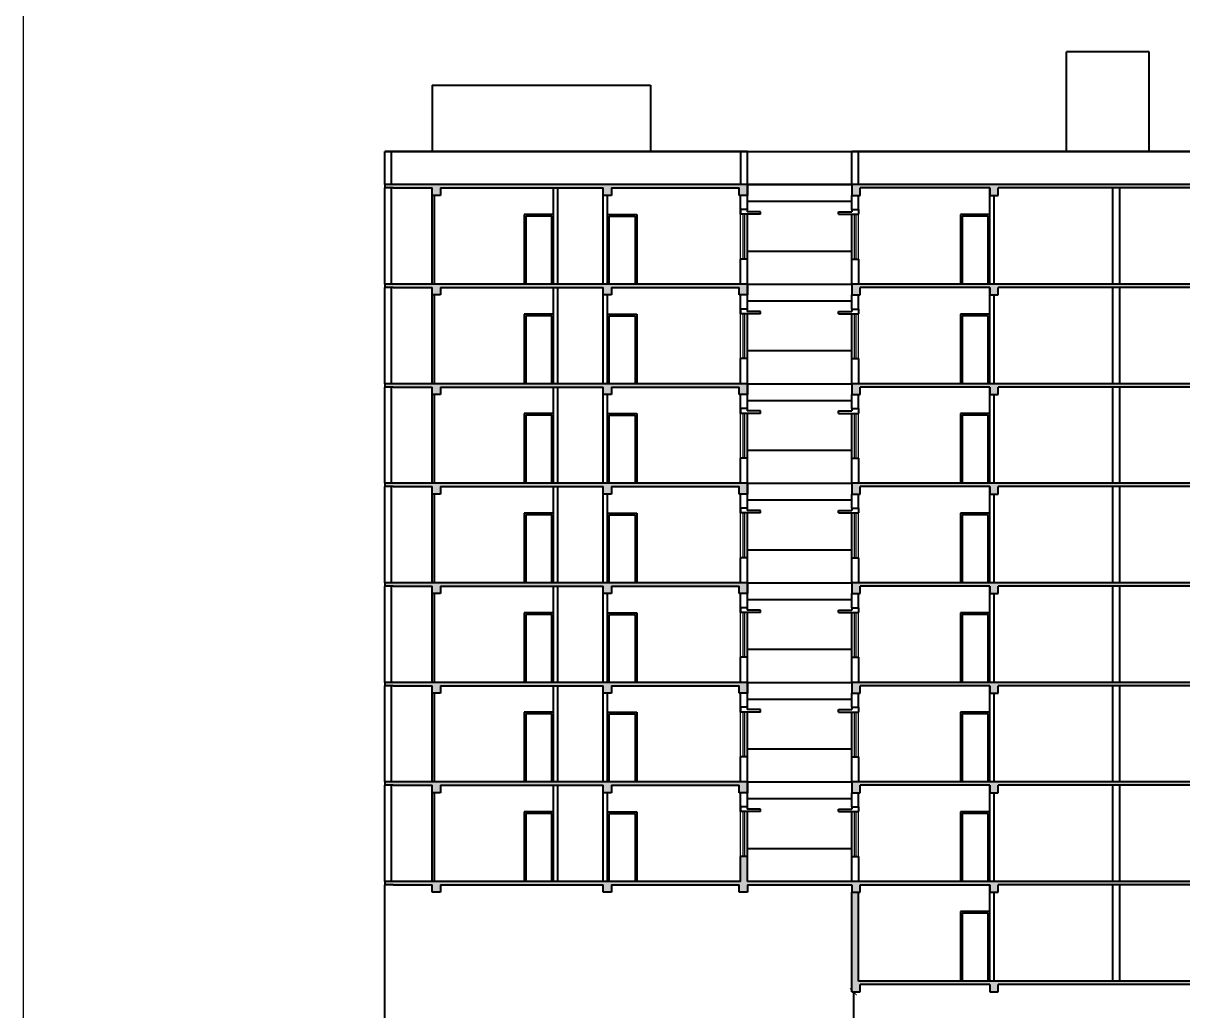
# Model space of a CAD drawing. Header units: metres. Extents: x 0 to 63445, y 32361 to 32804.
# Drawn here: x 63302.52 to 63337.47, y 32740.99 to 32770.75 of the extents above; entities that cross this region are included whole.
import ezdxf

# ---------------------------------------------------------------- set-up
doc = ezdxf.new("R2010")
doc.units = ezdxf.units.M
doc.header["$MEASUREMENT"] = 0
doc.header["$PDMODE"] = 34
doc.header["$PDSIZE"] = -10
doc.layers.get('0').update_dxf_attribs({"lineweight": 25})
for name, color, linetype, lineweight in [('COLUMN', 1, 'Continuous', 30), ('elev', 252, 'Continuous', 20), ('ELEVATION', 142, 'Continuous', 9), ('wall', 7, 'Continuous', 30), ('window', 154, 'Continuous', 9)]:
    doc.layers.add(name, color=color, linetype=linetype, lineweight=lineweight)
doc.styles.add('TNR', font='times.ttf', dxfattribs={"height": 0.5})
doc.dimstyles.new('ARCHANA', dxfattribs={"dimscale": 0, "dimtxt": 0.5, "dimasz": 0.5, "dimexe": 0, "dimexo": 0, "dimgap": 0, "dimtad": 0, "dimzin": 0, "dimdsep": 46, "dimtxsty": 'TNR', "dimblk": 'ARCHTICK', "dimcen": 0.09, "dimclrd": 36, "dimclre": 36, "dimclrt": 7, "dimadec": 0, "dimazin": 0, "dimtfac": 1, "dimtofl": 0, "dimtmove": 0, "dimatfit": 3, "dimldrblk": 'ARCHTICK', "dimfxl": 1, "dimfrac": 2, "dimtolj": 1, "dimtzin": 0, "dimlwd": -1, "dimlwe": -1, "dimarcsym": 0})

# ---------------------------------------------------------------- blocks, each defined once
blk = doc.blocks.new('_ArchTick')
at = {"color": 0, "linetype": 'ByBlock', "const_width": 0.15}
blk.add_lwpolyline([(-0.5, -0.5), (0.5, 0.5)], dxfattribs=at)
blk = doc.blocks.new('*D308')
at = {"layer": 'Defpoints', "color": 0, "ltscale": 0.5, "transparency": 16777216}
for p in [(62968.474, 32905.454), (62968.519, 32902.57), (62968.617, 32902.57)]:
    blk.add_point(p, dxfattribs=at)
at = {"layer": 'wall', "color": 36, "ltscale": 0.5, "transparency": 16777216}
for p, q in [((62968.474, 32905.454), (62968.519, 32905.454)), ((62968.519, 32905.454), (62968.519, 32904.629)), ((62968.519, 32902.57), (62968.519, 32903.395)), ((62968.617, 32902.57), (62968.519, 32902.57))]:
    blk.add_line(p, q, dxfattribs=at)
at = {"layer": 'wall', "color": 36, "ltscale": 0.5, "transparency": 16777216, "xscale": 0.2, "yscale": 0.2, "zscale": 0.2}
for p, rotation in [((62968.519, 32905.454), 90), ((62968.519, 32902.57), 270)]:
    blk.add_blockref('_ArchTick', p, dxfattribs=dict(at, rotation=rotation))
at = {"layer": 'wall', "color": 7, "ltscale": 0.5, "transparency": 16777216, "insert": (62968.519, 32904.012), "char_height": 0.5, "attachment_point": 5, "rotation": 90, "style": 'TNR'}
blk.add_mtext('\\A1;2.88', dxfattribs=at)
blk = doc.blocks.new('A$C1C873BC4')
at = {"layer": 'elev', "ltscale": 0.5}
h = blk.add_hatch(color=256, dxfattribs=at)
h.dxf.hatch_style = 1
h.paths.add_polyline_path([(-68.519, 25.907), (-79.442, 25.907), (-79.442, 25.807), (-79.192, 25.807), (-78.02, 25.807), (-78.02, 25.582), (-77.77, 25.582), (-77.77, 25.807), (-72.864, 25.807), (-72.864, 25.582), (-72.614, 25.582), (-72.614, 25.807), (-68.769, 25.807), (-68.769, 25.582), (-68.519, 25.582)])
h.paths.add_polyline_path([(-68.519, 22.907), (-79.442, 22.907), (-79.442, 22.807), (-79.192, 22.807), (-78.02, 22.807), (-78.02, 22.582), (-77.77, 22.582), (-77.77, 22.807), (-72.864, 22.807), (-72.864, 22.582), (-72.614, 22.582), (-72.614, 22.807), (-68.769, 22.807), (-68.769, 22.582), (-68.519, 22.582)])
h.paths.add_polyline_path([(-68.519, 19.907), (-79.442, 19.907), (-79.442, 19.807), (-79.192, 19.807), (-78.02, 19.807), (-78.02, 19.582), (-77.77, 19.582), (-77.77, 19.807), (-72.864, 19.807), (-72.864, 19.582), (-72.614, 19.582), (-72.614, 19.807), (-68.769, 19.807), (-68.769, 19.582), (-68.519, 19.582)])
h.paths.add_polyline_path([(-68.519, 16.907), (-79.442, 16.907), (-79.442, 16.807), (-79.192, 16.807), (-78.02, 16.807), (-78.02, 16.582), (-77.77, 16.582), (-77.77, 16.807), (-72.864, 16.807), (-72.864, 16.582), (-72.614, 16.582), (-72.614, 16.807), (-68.769, 16.807), (-68.769, 16.582), (-68.519, 16.582)])
h.paths.add_polyline_path([(-68.519, 13.907), (-79.442, 13.907), (-79.442, 13.807), (-79.192, 13.807), (-78.02, 13.807), (-78.02, 13.582), (-77.77, 13.582), (-77.77, 13.807), (-72.864, 13.807), (-72.864, 13.582), (-72.614, 13.582), (-72.614, 13.807), (-68.769, 13.807), (-68.769, 13.582), (-68.519, 13.582)])
h.paths.add_polyline_path([(-68.519, 10.907), (-79.442, 10.907), (-79.442, 10.807), (-79.192, 10.807), (-78.02, 10.807), (-78.02, 10.582), (-77.77, 10.582), (-77.77, 10.807), (-72.864, 10.807), (-72.864, 10.582), (-72.614, 10.582), (-72.614, 10.807), (-68.769, 10.807), (-68.769, 10.582), (-68.519, 10.582)])
h.paths.add_polyline_path([(-68.519, 7.907), (-79.442, 7.907), (-79.442, 7.807), (-79.192, 7.807), (-78.02, 7.807), (-78.02, 7.582), (-77.77, 7.582), (-77.77, 7.807), (-72.864, 7.807), (-72.864, 7.582), (-72.614, 7.582), (-72.614, 7.807), (-68.769, 7.807), (-68.769, 7.582), (-68.519, 7.582)])
h.paths.add_polyline_path([(-49.426, 4.907), (-65.37, 4.907), (-68.519, 4.907), (-68.519, 5.665), (-68.722, 5.665), (-68.722, 4.907), (-79.442, 4.907), (-79.442, 4.807), (-79.192, 4.807), (-78.02, 4.807), (-78.02, 4.582), (-77.77, 4.582), (-77.77, 4.807), (-72.864, 4.807), (-72.864, 4.582), (-72.614, 4.582), (-72.614, 4.807), (-68.769, 4.807), (-68.769, 4.582), (-68.519, 4.582), (-68.519, 4.807), (-65.37, 4.807), (-65.37, 4.582), (-65.12, 4.582), (-65.12, 4.807), (-61.208, 4.807), (-61.208, 4.582), (-60.958, 4.582), (-60.958, 4.807), (-53.838, 4.807), (-53.838, 4.582), (-53.588, 4.582), (-53.588, 4.807), (-49.676, 4.807), (-49.676, 4.582), (-49.426, 4.582)])
h.paths.add_polyline_path([(-60.958, 7.807), (-53.838, 7.807), (-53.838, 7.582), (-53.588, 7.582), (-53.588, 7.807), (-49.676, 7.807), (-49.676, 7.582), (-49.426, 7.582), (-49.426, 7.907), (-65.37, 7.907), (-65.37, 7.582), (-65.12, 7.582), (-65.12, 7.807), (-61.208, 7.807), (-61.208, 7.582), (-60.958, 7.582)])
h.paths.add_polyline_path([(-60.958, 10.807), (-53.838, 10.807), (-53.838, 10.582), (-53.588, 10.582), (-53.588, 10.807), (-49.676, 10.807), (-49.676, 10.582), (-49.426, 10.582), (-49.426, 10.907), (-65.37, 10.907), (-65.37, 10.582), (-65.12, 10.582), (-65.12, 10.807), (-61.208, 10.807), (-61.208, 10.582), (-60.958, 10.582)])
h.paths.add_polyline_path([(-60.958, 13.807), (-53.838, 13.807), (-53.838, 13.582), (-53.588, 13.582), (-53.588, 13.807), (-49.676, 13.807), (-49.676, 13.582), (-49.426, 13.582), (-49.426, 13.907), (-65.37, 13.907), (-65.37, 13.582), (-65.12, 13.582), (-65.12, 13.807), (-61.208, 13.807), (-61.208, 13.582), (-60.958, 13.582)])
h.paths.add_polyline_path([(-60.958, 16.807), (-53.838, 16.807), (-53.838, 16.582), (-53.588, 16.582), (-53.588, 16.807), (-49.676, 16.807), (-49.676, 16.582), (-49.426, 16.582), (-49.426, 16.907), (-65.37, 16.907), (-65.37, 16.582), (-65.12, 16.582), (-65.12, 16.807), (-61.208, 16.807), (-61.208, 16.582), (-60.958, 16.582)])
h.paths.add_polyline_path([(-60.958, 19.807), (-53.838, 19.807), (-53.838, 19.582), (-53.588, 19.582), (-53.588, 19.807), (-49.676, 19.807), (-49.676, 19.582), (-49.426, 19.582), (-49.426, 19.907), (-65.37, 19.907), (-65.37, 19.582), (-65.12, 19.582), (-65.12, 19.807), (-61.208, 19.807), (-61.208, 19.582), (-60.958, 19.582)])
h.paths.add_polyline_path([(-60.958, 22.807), (-53.838, 22.807), (-53.838, 22.582), (-53.588, 22.582), (-53.588, 22.807), (-49.676, 22.807), (-49.676, 22.582), (-49.426, 22.582), (-49.426, 22.907), (-65.37, 22.907), (-65.37, 22.582), (-65.12, 22.582), (-65.12, 22.807), (-61.208, 22.807), (-61.208, 22.582), (-60.958, 22.582)])
h.paths.add_polyline_path([(-60.958, 25.807), (-53.838, 25.807), (-53.838, 25.582), (-53.588, 25.582), (-53.588, 25.807), (-49.676, 25.807), (-49.676, 25.582), (-49.426, 25.582), (-49.426, 25.907), (-65.37, 25.907), (-65.37, 25.582), (-65.12, 25.582), (-65.12, 25.807), (-61.208, 25.807), (-61.208, 25.582), (-60.958, 25.582)])
h.paths.add_polyline_path([(-41.568, 25.807), (-34.448, 25.807), (-34.448, 25.582), (-34.198, 25.582), (-34.198, 25.807), (-30.286, 25.807), (-30.286, 25.582), (-30.036, 25.582), (-30.036, 25.907), (-45.98, 25.907), (-45.98, 25.582), (-45.73, 25.582), (-45.73, 25.807), (-41.818, 25.807), (-41.818, 25.582), (-41.568, 25.582)])
h.paths.add_polyline_path([(-41.568, 22.807), (-34.448, 22.807), (-34.448, 22.582), (-34.198, 22.582), (-34.198, 22.807), (-30.286, 22.807), (-30.286, 22.582), (-30.036, 22.582), (-30.036, 22.907), (-45.98, 22.907), (-45.98, 22.582), (-45.73, 22.582), (-45.73, 22.807), (-41.818, 22.807), (-41.818, 22.582), (-41.568, 22.582)])
h.paths.add_polyline_path([(-41.568, 19.807), (-34.448, 19.807), (-34.448, 19.582), (-34.198, 19.582), (-34.198, 19.807), (-30.286, 19.807), (-30.286, 19.582), (-30.036, 19.582), (-30.036, 19.907), (-45.98, 19.907), (-45.98, 19.582), (-45.73, 19.582), (-45.73, 19.807), (-41.818, 19.807), (-41.818, 19.582), (-41.568, 19.582)])
h.paths.add_polyline_path([(-41.568, 16.807), (-34.448, 16.807), (-34.448, 16.582), (-34.198, 16.582), (-34.198, 16.807), (-30.286, 16.807), (-30.286, 16.582), (-30.036, 16.582), (-30.036, 16.907), (-45.98, 16.907), (-45.98, 16.582), (-45.73, 16.582), (-45.73, 16.807), (-41.818, 16.807), (-41.818, 16.582), (-41.568, 16.582)])
h.paths.add_polyline_path([(-41.568, 13.807), (-34.448, 13.807), (-34.448, 13.582), (-34.198, 13.582), (-34.198, 13.807), (-30.286, 13.807), (-30.286, 13.582), (-30.036, 13.582), (-30.036, 13.907), (-45.98, 13.907), (-45.98, 13.582), (-45.73, 13.582), (-45.73, 13.807), (-41.818, 13.807), (-41.818, 13.582), (-41.568, 13.582)])
h.paths.add_polyline_path([(-41.568, 10.807), (-34.448, 10.807), (-34.448, 10.582), (-34.198, 10.582), (-34.198, 10.807), (-30.286, 10.807), (-30.286, 10.582), (-30.036, 10.582), (-30.036, 10.907), (-45.98, 10.907), (-45.98, 10.582), (-45.73, 10.582), (-45.73, 10.807), (-41.818, 10.807), (-41.818, 10.582), (-41.568, 10.582)])
h.paths.add_polyline_path([(-41.568, 7.807), (-34.448, 7.807), (-34.448, 7.582), (-34.198, 7.582), (-34.198, 7.807), (-30.286, 7.807), (-30.286, 7.582), (-30.036, 7.582), (-30.036, 7.907), (-45.98, 7.907), (-45.98, 7.582), (-45.73, 7.582), (-45.73, 7.807), (-41.818, 7.807), (-41.818, 7.582), (-41.568, 7.582)])
h.paths.add_polyline_path([(-41.568, 4.807), (-34.448, 4.807), (-34.448, 4.582), (-34.198, 4.582), (-34.198, 4.807), (-30.286, 4.807), (-30.286, 4.582), (-30.036, 4.582), (-30.036, 4.907), (-45.98, 4.907), (-45.98, 4.582), (-45.73, 4.582), (-45.73, 4.807), (-41.818, 4.807), (-41.818, 4.582), (-41.568, 4.582)])
h.paths.add_polyline_path([(-15.964, 4.907), (-26.888, 4.907), (-26.888, 4.582), (-26.638, 4.582), (-26.638, 4.807), (-22.792, 4.807), (-22.792, 4.582), (-22.542, 4.582), (-22.542, 4.807), (-17.636, 4.807), (-17.636, 4.582), (-17.386, 4.582), (-17.386, 4.807), (-16.214, 4.807), (-15.964, 4.807)])
h.paths.add_polyline_path([(-22.542, 1.907), (-26.888, 1.907), (-26.888, 1.582), (-26.638, 1.582), (-26.638, 1.807), (-22.792, 1.807), (-22.792, 1.582), (-22.542, 1.582), (-22.542, 1.807)])
h.paths.add_polyline_path([(-34.198, 1.807), (-30.286, 1.807), (-30.286, 1.582), (-30.036, 1.582), (-30.036, 1.907), (-45.98, 1.907), (-45.98, 1.582), (-45.777, 1.582), (-45.777, 1.807), (-41.818, 1.807), (-41.818, 1.582), (-41.568, 1.582), (-41.568, 1.807), (-34.448, 1.807), (-34.448, 1.582), (-34.198, 1.582)])
h.paths.add_polyline_path([(-17.386, 1.807), (-17.386, 1.907), (-22.542, 1.907), (-22.542, 1.807), (-17.636, 1.807), (-17.636, 1.582), (-17.386, 1.582)])
h.paths.add_polyline_path([(-17.386, 7.807), (-16.214, 7.807), (-15.964, 7.807), (-15.964, 7.907), (-26.888, 7.907), (-26.888, 7.582), (-26.638, 7.582), (-26.638, 7.807), (-22.792, 7.807), (-22.792, 7.582), (-22.542, 7.582), (-22.542, 7.807), (-17.636, 7.807), (-17.636, 7.582), (-17.386, 7.582)])
h.paths.add_polyline_path([(-22.542, 10.807), (-17.636, 10.807), (-17.636, 10.582), (-17.386, 10.582), (-17.386, 10.807), (-16.214, 10.807), (-15.964, 10.807), (-15.964, 10.907), (-26.888, 10.907), (-26.888, 10.582), (-26.638, 10.582), (-26.638, 10.807), (-22.792, 10.807), (-22.792, 10.582), (-22.542, 10.582)])
h.paths.add_polyline_path([(-22.542, 13.807), (-17.636, 13.807), (-17.636, 13.582), (-17.386, 13.582), (-17.386, 13.807), (-16.214, 13.807), (-15.964, 13.807), (-15.964, 13.907), (-26.888, 13.907), (-26.888, 13.582), (-26.638, 13.582), (-26.638, 13.807), (-22.792, 13.807), (-22.792, 13.582), (-22.542, 13.582)])
h.paths.add_polyline_path([(-22.542, 19.807), (-17.636, 19.807), (-17.636, 19.582), (-17.386, 19.582), (-17.386, 19.807), (-16.214, 19.807), (-15.964, 19.807), (-15.964, 19.907), (-26.888, 19.907), (-26.888, 19.582), (-26.638, 19.582), (-26.638, 19.807), (-22.792, 19.807), (-22.792, 19.582), (-22.542, 19.582)])
h.paths.add_polyline_path([(-22.542, 16.807), (-17.636, 16.807), (-17.636, 16.582), (-17.386, 16.582), (-17.386, 16.807), (-16.214, 16.807), (-15.964, 16.807), (-15.964, 16.907), (-26.888, 16.907), (-26.888, 16.582), (-26.638, 16.582), (-26.638, 16.807), (-22.792, 16.807), (-22.792, 16.582), (-22.542, 16.582)])
h.paths.add_polyline_path([(-22.542, 22.807), (-17.636, 22.807), (-17.636, 22.582), (-17.386, 22.582), (-17.386, 22.807), (-16.214, 22.807), (-15.964, 22.807), (-15.964, 22.907), (-26.888, 22.907), (-26.888, 22.582), (-26.638, 22.582), (-26.638, 22.807), (-22.792, 22.807), (-22.792, 22.582), (-22.542, 22.582)])
h.paths.add_polyline_path([(-22.542, 25.807), (-17.636, 25.807), (-17.636, 25.582), (-17.386, 25.582), (-17.386, 25.807), (-16.214, 25.807), (-15.964, 25.807), (-15.964, 25.907), (-26.888, 25.907), (-26.888, 25.582), (-26.638, 25.582), (-26.638, 25.807), (-22.792, 25.807), (-22.792, 25.582), (-22.542, 25.582)])
h.paths.add_polyline_path([(-60.958, 1.807), (-53.838, 1.807), (-53.838, 1.582), (-53.588, 1.582), (-53.588, 1.807), (-49.629, 1.807), (-49.629, 1.582), (-49.426, 1.582), (-49.426, 1.907), (-65.167, 1.907), (-65.167, 4.582), (-65.369, 4.582), (-65.369, 1.582), (-65.12, 1.582), (-65.12, 1.807), (-61.208, 1.807), (-61.208, 1.582), (-60.958, 1.582)])
at = {"layer": 'COLUMN', "ltscale": 3}
for p, q in [((-68.52, 25.159), (-68.722, 25.159)), ((-68.722, 25.159), (-68.722, 25.015)), ((-68.12, 25.015), (-68.722, 25.015)), ((-68.52, 25.159), (-68.52, 25.089)), ((-68.12, 25.089), (-68.52, 25.089)), ((-68.12, 25.015), (-68.12, 25.089)), ((-65.769, 25.015), (-65.769, 25.089)), ((-65.769, 25.089), (-65.369, 25.089)), ((-65.769, 25.015), (-65.167, 25.015)), ((-65.369, 25.159), (-65.167, 25.159)), ((-65.369, 25.159), (-65.369, 25.089)), ((-65.167, 25.159), (-65.167, 25.015)), ((-68.52, 22.159), (-68.722, 22.159)), ((-68.722, 22.159), (-68.722, 22.015)), ((-68.52, 22.159), (-68.52, 22.089)), ((-68.12, 22.089), (-68.52, 22.089)), ((-68.12, 22.015), (-68.12, 22.089)), ((-65.769, 22.015), (-65.769, 22.089)), ((-65.769, 22.089), (-65.369, 22.089)), ((-65.369, 22.159), (-65.167, 22.159)), ((-65.369, 22.159), (-65.369, 22.089)), ((-65.167, 22.159), (-65.167, 22.015)), ((-68.12, 22.015), (-68.722, 22.015)), ((-65.769, 22.015), (-65.167, 22.015)), ((-68.52, 19.159), (-68.722, 19.159)), ((-68.722, 19.159), (-68.722, 19.015)), ((-68.12, 19.015), (-68.722, 19.015)), ((-68.52, 19.159), (-68.52, 19.089)), ((-68.12, 19.089), (-68.52, 19.089)), ((-68.12, 19.015), (-68.12, 19.089)), ((-65.769, 19.015), (-65.769, 19.089)), ((-65.769, 19.089), (-65.369, 19.089)), ((-65.769, 19.015), (-65.167, 19.015)), ((-65.369, 19.159), (-65.167, 19.159)), ((-65.369, 19.159), (-65.369, 19.089)), ((-65.167, 19.159), (-65.167, 19.015)), ((-68.52, 16.159), (-68.722, 16.159)), ((-68.722, 16.159), (-68.722, 16.015)), ((-68.52, 16.159), (-68.52, 16.089)), ((-68.12, 16.089), (-68.52, 16.089)), ((-68.12, 16.015), (-68.12, 16.089)), ((-65.769, 16.015), (-65.769, 16.089)), ((-65.769, 16.089), (-65.369, 16.089)), ((-65.369, 16.159), (-65.167, 16.159)), ((-65.369, 16.159), (-65.369, 16.089)), ((-65.167, 16.159), (-65.167, 16.015)), ((-68.12, 16.015), (-68.722, 16.015)), ((-65.769, 16.015), (-65.167, 16.015)), ((-68.52, 13.159), (-68.722, 13.159)), ((-68.722, 13.159), (-68.722, 13.015)), ((-68.12, 13.015), (-68.722, 13.015)), ((-68.52, 13.159), (-68.52, 13.089)), ((-68.12, 13.089), (-68.52, 13.089)), ((-68.12, 13.015), (-68.12, 13.089)), ((-65.769, 13.015), (-65.769, 13.089)), ((-65.769, 13.089), (-65.369, 13.089)), ((-65.769, 13.015), (-65.167, 13.015)), ((-65.369, 13.159), (-65.167, 13.159)), ((-65.369, 13.159), (-65.369, 13.089)), ((-65.167, 13.159), (-65.167, 13.015)), ((-68.52, 10.159), (-68.722, 10.159)), ((-68.722, 10.159), (-68.722, 10.015)), ((-68.52, 10.159), (-68.52, 10.089)), ((-65.369, 10.159), (-65.167, 10.159)), ((-65.369, 10.159), (-65.369, 10.089)), ((-65.167, 10.159), (-65.167, 10.015)), ((-68.12, 10.015), (-68.722, 10.015)), ((-68.12, 10.089), (-68.52, 10.089)), ((-68.12, 10.015), (-68.12, 10.089)), ((-65.769, 10.015), (-65.769, 10.089)), ((-65.769, 10.089), (-65.369, 10.089)), ((-65.769, 10.015), (-65.167, 10.015)), ((-68.52, 7.159), (-68.722, 7.159)), ((-68.722, 7.159), (-68.722, 7.015)), ((-68.12, 7.015), (-68.722, 7.015)), ((-68.52, 7.159), (-68.52, 7.089)), ((-68.12, 7.089), (-68.52, 7.089)), ((-68.12, 7.015), (-68.12, 7.089)), ((-65.769, 7.015), (-65.769, 7.089)), ((-65.769, 7.089), (-65.369, 7.089)), ((-65.769, 7.015), (-65.167, 7.015)), ((-65.369, 7.159), (-65.167, 7.159)), ((-65.369, 7.159), (-65.369, 7.089)), ((-65.167, 7.159), (-65.167, 7.015))]:
    blk.add_line(p, q, dxfattribs=at)
at = {"layer": 'wall', "ltscale": 0.5}
for p, q in [((-56.41, 29.907), (-58.899, 29.907)), ((-58.899, 26.907), (-58.899, 29.907)), ((-56.41, 26.907), (-56.41, 29.907)), ((-78.02, 28.907), (-71.441, 28.907)), ((-78.02, 28.907), (-78.02, 26.907)), ((-71.441, 28.907), (-71.441, 26.907)), ((-68.519, 26.907), (-79.442, 26.907)), ((-79.442, 25.907), (-79.442, 26.907)), ((-79.442, 26.907), (-16.164, 26.907)), ((-79.242, 25.907), (-79.242, 26.907)), ((-68.719, 25.907), (-68.719, 26.907)), ((-68.519, 25.907), (-68.519, 26.907)), ((-49.426, 26.907), (-65.37, 26.907)), ((-65.37, 25.907), (-65.37, 26.907)), ((-65.17, 25.907), (-65.17, 26.907)), ((-68.519, 25.907), (-79.442, 25.907)), ((-79.442, 25.907), (-79.442, 25.807)), ((-68.519, 25.089), (-68.519, 25.907)), ((-68.519, 25.907), (-68.519, 25.582)), ((-68.519, 25.907), (-65.37, 25.907)), ((-65.37, 25.907), (-68.519, 25.907)), ((-49.426, 25.907), (-65.37, 25.907)), ((-65.37, 25.907), (-65.37, 25.582)), ((-79.442, 22.907), (-79.442, 25.807)), ((-79.192, 25.807), (-79.442, 25.807)), ((-79.442, 25.807), (-79.442, 25.807)), ((-79.239, 22.907), (-79.239, 25.807)), ((-79.192, 25.807), (-78.02, 25.807)), ((-79.192, 25.807), (-79.192, 25.807)), ((-78.02, 22.907), (-78.02, 25.807)), ((-78.02, 25.582), (-78.02, 25.807)), ((-77.77, 25.582), (-78.02, 25.582)), ((-77.944, 22.907), (-77.944, 25.582)), ((-77.77, 25.807), (-72.864, 25.807)), ((-77.77, 25.807), (-77.77, 25.582)), ((-74.362, 22.907), (-74.362, 25.807)), ((-74.235, 22.907), (-74.235, 25.807)), ((-72.864, 22.907), (-72.864, 25.807)), ((-72.864, 25.582), (-72.864, 25.807)), ((-72.614, 25.582), (-72.864, 25.582)), ((-72.737, 22.907), (-72.737, 25.582)), ((-72.614, 25.807), (-68.769, 25.807)), ((-72.614, 25.807), (-72.614, 25.582)), ((-68.769, 25.582), (-68.769, 25.807)), ((-68.519, 25.582), (-68.769, 25.582)), ((-68.722, 25.015), (-68.722, 25.582)), ((-65.37, 25.582), (-65.12, 25.582)), ((-65.369, 25.159), (-65.369, 25.582)), ((-65.167, 25.159), (-65.167, 25.582)), ((-61.208, 25.807), (-65.12, 25.807)), ((-65.12, 25.582), (-65.12, 25.807)), ((-61.208, 22.907), (-61.208, 25.807)), ((-61.208, 25.807), (-61.208, 25.582)), ((-61.208, 25.582), (-60.958, 25.582)), ((-61.081, 22.907), (-61.081, 25.582)), ((-53.838, 25.807), (-60.958, 25.807)), ((-60.958, 25.582), (-60.958, 25.807)), ((-57.5, 22.907), (-57.5, 25.807)), ((-57.296, 22.907), (-57.296, 25.807)), ((-68.519, 25.407), (-65.37, 25.407)), ((-74.362, 25.007), (-75.248, 25.007)), ((-75.248, 25.007), (-75.248, 22.907)), ((-74.412, 24.957), (-75.198, 24.957)), ((-75.198, 24.957), (-75.198, 22.907)), ((-74.412, 22.907), (-74.412, 24.957)), ((-72.737, 25.007), (-71.851, 25.007)), ((-72.687, 24.957), (-71.901, 24.957)), ((-72.687, 22.907), (-72.687, 24.957)), ((-71.901, 24.957), (-71.901, 22.907)), ((-71.851, 25.007), (-71.851, 22.907)), ((-68.519, 22.907), (-68.519, 25.015)), ((-65.37, 22.907), (-65.37, 25.015)), ((-61.208, 25.007), (-62.094, 25.007)), ((-62.094, 25.007), (-62.094, 22.907)), ((-61.258, 24.957), (-62.044, 24.957)), ((-62.044, 24.957), (-62.044, 22.907)), ((-61.258, 22.907), (-61.258, 24.957)), ((-68.519, 23.907), (-65.37, 23.907)), ((-68.722, 22.907), (-68.722, 23.665)), ((-65.167, 23.665), (-65.167, 22.907)), ((-68.519, 22.907), (-79.442, 22.907)), ((-79.442, 22.907), (-79.442, 22.807)), ((-79.442, 19.907), (-79.442, 22.807)), ((-79.192, 22.807), (-79.442, 22.807)), ((-79.442, 22.807), (-79.442, 22.807)), ((-79.239, 19.907), (-79.239, 22.807)), ((-79.192, 22.807), (-78.02, 22.807)), ((-79.192, 22.807), (-79.192, 22.807)), ((-78.02, 19.907), (-78.02, 22.807)), ((-78.02, 22.582), (-78.02, 22.807)), ((-77.77, 22.807), (-72.864, 22.807)), ((-77.77, 22.807), (-77.77, 22.582)), ((-74.362, 19.907), (-74.362, 22.807)), ((-74.235, 19.907), (-74.235, 22.807)), ((-72.864, 19.907), (-72.864, 22.807)), ((-72.864, 22.582), (-72.864, 22.807)), ((-72.614, 22.807), (-68.769, 22.807)), ((-72.614, 22.807), (-72.614, 22.582)), ((-68.769, 22.582), (-68.769, 22.807)), ((-68.519, 22.089), (-68.519, 22.907)), ((-68.519, 22.907), (-68.519, 22.582)), ((-68.519, 22.907), (-65.37, 22.907)), ((-49.426, 22.907), (-65.37, 22.907)), ((-65.37, 22.907), (-65.37, 22.582)), ((-61.208, 22.807), (-65.12, 22.807)), ((-65.12, 22.582), (-65.12, 22.807)), ((-61.208, 19.907), (-61.208, 22.807)), ((-61.208, 22.807), (-61.208, 22.582)), ((-53.838, 22.807), (-60.958, 22.807)), ((-60.958, 22.582), (-60.958, 22.807)), ((-57.5, 19.907), (-57.5, 22.807)), ((-57.296, 19.907), (-57.296, 22.807)), ((-77.77, 22.582), (-78.02, 22.582)), ((-77.944, 19.907), (-77.944, 22.582)), ((-72.614, 22.582), (-72.864, 22.582)), ((-72.737, 19.907), (-72.737, 22.582)), ((-68.519, 22.582), (-68.769, 22.582)), ((-68.722, 22.015), (-68.722, 22.582)), ((-68.519, 22.407), (-65.37, 22.407)), ((-65.37, 22.582), (-65.12, 22.582)), ((-65.369, 22.159), (-65.369, 22.582)), ((-65.167, 22.159), (-65.167, 22.582)), ((-61.208, 22.582), (-60.958, 22.582)), ((-61.081, 19.907), (-61.081, 22.582)), ((-74.362, 22.007), (-75.248, 22.007)), ((-75.248, 22.007), (-75.248, 19.907)), ((-74.412, 21.957), (-75.198, 21.957)), ((-75.198, 21.957), (-75.198, 19.907)), ((-74.412, 19.907), (-74.412, 21.957)), ((-72.737, 22.007), (-71.851, 22.007)), ((-72.687, 21.957), (-71.901, 21.957)), ((-72.687, 19.907), (-72.687, 21.957)), ((-71.901, 21.957), (-71.901, 19.907)), ((-71.851, 22.007), (-71.851, 19.907)), ((-68.519, 19.907), (-68.519, 22.015)), ((-65.37, 19.907), (-65.37, 22.015)), ((-61.208, 22.007), (-62.094, 22.007)), ((-62.094, 22.007), (-62.094, 19.907)), ((-61.258, 21.957), (-62.044, 21.957)), ((-62.044, 21.957), (-62.044, 19.907)), ((-61.258, 19.907), (-61.258, 21.957)), ((-68.722, 19.907), (-68.722, 20.665)), ((-68.519, 20.907), (-65.37, 20.907)), ((-65.167, 20.665), (-65.167, 19.907)), ((-68.519, 19.907), (-79.442, 19.907)), ((-79.442, 19.907), (-79.442, 19.807)), ((-79.442, 16.907), (-79.442, 19.807)), ((-79.192, 19.807), (-79.442, 19.807)), ((-79.442, 19.807), (-79.442, 19.807)), ((-79.239, 16.907), (-79.239, 19.807)), ((-79.192, 19.807), (-78.02, 19.807)), ((-79.192, 19.807), (-79.192, 19.807)), ((-78.02, 16.907), (-78.02, 19.807)), ((-78.02, 19.582), (-78.02, 19.807)), ((-77.77, 19.582), (-78.02, 19.582)), ((-77.944, 16.907), (-77.944, 19.582)), ((-77.77, 19.807), (-72.864, 19.807)), ((-77.77, 19.807), (-77.77, 19.582)), ((-74.362, 16.907), (-74.362, 19.807)), ((-74.235, 16.907), (-74.235, 19.807)), ((-72.864, 16.907), (-72.864, 19.807)), ((-72.864, 19.582), (-72.864, 19.807)), ((-72.614, 19.582), (-72.864, 19.582)), ((-72.737, 16.907), (-72.737, 19.582)), ((-72.614, 19.807), (-68.769, 19.807)), ((-72.614, 19.807), (-72.614, 19.582)), ((-68.769, 19.582), (-68.769, 19.807)), ((-68.519, 19.582), (-68.769, 19.582)), ((-68.722, 19.015), (-68.722, 19.582)), ((-68.519, 19.089), (-68.519, 19.907)), ((-68.519, 19.907), (-68.519, 19.582)), ((-68.519, 19.907), (-65.37, 19.907)), ((-49.426, 19.907), (-65.37, 19.907)), ((-65.37, 19.907), (-65.37, 19.582)), ((-65.37, 19.582), (-65.12, 19.582)), ((-65.369, 19.159), (-65.369, 19.582)), ((-65.167, 19.159), (-65.167, 19.582)), ((-61.208, 19.807), (-65.12, 19.807)), ((-65.12, 19.582), (-65.12, 19.807)), ((-61.208, 16.907), (-61.208, 19.807)), ((-61.208, 19.807), (-61.208, 19.582)), ((-61.208, 19.582), (-60.958, 19.582)), ((-61.081, 16.907), (-61.081, 19.582)), ((-53.838, 19.807), (-60.958, 19.807)), ((-60.958, 19.582), (-60.958, 19.807)), ((-57.5, 16.907), (-57.5, 19.807)), ((-57.296, 16.907), (-57.296, 19.807)), ((-68.519, 19.407), (-65.37, 19.407)), ((-74.362, 19.007), (-75.248, 19.007)), ((-75.248, 19.007), (-75.248, 16.907)), ((-74.412, 18.957), (-75.198, 18.957)), ((-75.198, 18.957), (-75.198, 16.907)), ((-74.412, 16.907), (-74.412, 18.957)), ((-72.737, 19.007), (-71.851, 19.007)), ((-72.687, 18.957), (-71.901, 18.957)), ((-72.687, 16.907), (-72.687, 18.957)), ((-71.901, 18.957), (-71.901, 16.907)), ((-71.851, 19.007), (-71.851, 16.907)), ((-68.519, 16.907), (-68.519, 19.015)), ((-65.37, 16.907), (-65.37, 19.015)), ((-61.208, 19.007), (-62.094, 19.007)), ((-62.094, 19.007), (-62.094, 16.907)), ((-61.258, 18.957), (-62.044, 18.957)), ((-62.044, 18.957), (-62.044, 16.907)), ((-61.258, 16.907), (-61.258, 18.957)), ((-68.519, 17.907), (-65.37, 17.907)), ((-68.722, 16.907), (-68.722, 17.665)), ((-65.167, 17.665), (-65.167, 16.907)), ((-68.519, 16.907), (-79.442, 16.907)), ((-79.442, 16.907), (-79.442, 16.807)), ((-79.442, 13.907), (-79.442, 16.807)), ((-79.192, 16.807), (-79.442, 16.807)), ((-79.442, 16.807), (-79.442, 16.807)), ((-79.239, 13.907), (-79.239, 16.807)), ((-79.192, 16.807), (-78.02, 16.807)), ((-79.192, 16.807), (-79.192, 16.807)), ((-78.02, 13.907), (-78.02, 16.807)), ((-78.02, 16.582), (-78.02, 16.807)), ((-77.77, 16.807), (-72.864, 16.807)), ((-77.77, 16.807), (-77.77, 16.582)), ((-74.362, 13.907), (-74.362, 16.807)), ((-74.235, 13.907), (-74.235, 16.807)), ((-72.864, 13.907), (-72.864, 16.807)), ((-72.864, 16.582), (-72.864, 16.807)), ((-72.614, 16.807), (-68.769, 16.807)), ((-72.614, 16.807), (-72.614, 16.582)), ((-68.769, 16.582), (-68.769, 16.807)), ((-68.519, 16.089), (-68.519, 16.907)), ((-68.519, 16.907), (-68.519, 16.582)), ((-68.519, 16.907), (-65.37, 16.907)), ((-49.426, 16.907), (-65.37, 16.907)), ((-65.37, 16.907), (-65.37, 16.582)), ((-61.208, 16.807), (-65.12, 16.807)), ((-65.12, 16.582), (-65.12, 16.807)), ((-61.208, 13.907), (-61.208, 16.807)), ((-61.208, 16.807), (-61.208, 16.582)), ((-53.838, 16.807), (-60.958, 16.807)), ((-60.958, 16.582), (-60.958, 16.807)), ((-57.5, 13.907), (-57.5, 16.807)), ((-57.296, 13.907), (-57.296, 16.807)), ((-77.77, 16.582), (-78.02, 16.582)), ((-77.944, 13.907), (-77.944, 16.582)), ((-72.614, 16.582), (-72.864, 16.582)), ((-72.737, 13.907), (-72.737, 16.582)), ((-68.519, 16.582), (-68.769, 16.582)), ((-68.722, 16.015), (-68.722, 16.582)), ((-65.37, 16.582), (-65.12, 16.582)), ((-65.369, 16.159), (-65.369, 16.582)), ((-65.167, 16.159), (-65.167, 16.582)), ((-61.208, 16.582), (-60.958, 16.582)), ((-61.081, 13.907), (-61.081, 16.582)), ((-68.519, 16.407), (-65.37, 16.407)), ((-74.362, 16.007), (-75.248, 16.007)), ((-75.248, 16.007), (-75.248, 13.907)), ((-74.412, 15.957), (-75.198, 15.957)), ((-75.198, 15.957), (-75.198, 13.907)), ((-74.412, 13.907), (-74.412, 15.957)), ((-72.737, 16.007), (-71.851, 16.007)), ((-72.687, 15.957), (-71.901, 15.957)), ((-72.687, 13.907), (-72.687, 15.957)), ((-71.901, 15.957), (-71.901, 13.907)), ((-71.851, 16.007), (-71.851, 13.907)), ((-68.519, 13.907), (-68.519, 16.015)), ((-65.37, 13.907), (-65.37, 16.015)), ((-61.208, 16.007), (-62.094, 16.007)), ((-62.094, 16.007), (-62.094, 13.907)), ((-61.258, 15.957), (-62.044, 15.957)), ((-62.044, 15.957), (-62.044, 13.907)), ((-61.258, 13.907), (-61.258, 15.957)), ((-68.519, 14.907), (-65.37, 14.907)), ((-68.722, 13.907), (-68.722, 14.665)), ((-65.167, 14.665), (-65.167, 13.907)), ((-68.519, 13.907), (-79.442, 13.907)), ((-79.442, 13.907), (-79.442, 13.807)), ((-79.442, 10.907), (-79.442, 13.807)), ((-79.192, 13.807), (-79.442, 13.807)), ((-79.442, 13.807), (-79.442, 13.807)), ((-79.239, 10.907), (-79.239, 13.807)), ((-79.192, 13.807), (-78.02, 13.807)), ((-79.192, 13.807), (-79.192, 13.807)), ((-78.02, 10.907), (-78.02, 13.807)), ((-78.02, 13.582), (-78.02, 13.807)), ((-77.77, 13.807), (-72.864, 13.807)), ((-77.77, 13.807), (-77.77, 13.582)), ((-74.362, 10.907), (-74.362, 13.807)), ((-74.235, 10.907), (-74.235, 13.807)), ((-72.864, 10.907), (-72.864, 13.807)), ((-72.864, 13.582), (-72.864, 13.807)), ((-72.614, 13.807), (-68.769, 13.807)), ((-72.614, 13.807), (-72.614, 13.582)), ((-68.769, 13.582), (-68.769, 13.807)), ((-68.519, 13.089), (-68.519, 13.907)), ((-68.519, 13.907), (-68.519, 13.582)), ((-68.519, 13.907), (-65.37, 13.907)), ((-49.426, 13.907), (-65.37, 13.907)), ((-65.37, 13.907), (-65.37, 13.582)), ((-61.208, 13.807), (-65.12, 13.807)), ((-65.12, 13.582), (-65.12, 13.807)), ((-61.208, 10.907), (-61.208, 13.807)), ((-61.208, 13.807), (-61.208, 13.582)), ((-53.838, 13.807), (-60.958, 13.807)), ((-60.958, 13.582), (-60.958, 13.807)), ((-57.5, 10.907), (-57.5, 13.807)), ((-57.296, 10.907), (-57.296, 13.807)), ((-77.77, 13.582), (-78.02, 13.582)), ((-77.944, 10.907), (-77.944, 13.582)), ((-72.614, 13.582), (-72.864, 13.582)), ((-72.737, 10.907), (-72.737, 13.582)), ((-68.519, 13.582), (-68.769, 13.582)), ((-68.722, 13.015), (-68.722, 13.582)), ((-68.519, 13.407), (-65.37, 13.407)), ((-65.37, 13.582), (-65.12, 13.582)), ((-65.369, 13.159), (-65.369, 13.582)), ((-65.167, 13.159), (-65.167, 13.582)), ((-61.208, 13.582), (-60.958, 13.582)), ((-61.081, 10.907), (-61.081, 13.582)), ((-74.362, 13.007), (-75.248, 13.007)), ((-75.248, 13.007), (-75.248, 10.907)), ((-74.412, 12.957), (-75.198, 12.957)), ((-75.198, 12.957), (-75.198, 10.907)), ((-74.412, 10.907), (-74.412, 12.957)), ((-72.737, 13.007), (-71.851, 13.007)), ((-72.687, 12.957), (-71.901, 12.957)), ((-72.687, 10.907), (-72.687, 12.957)), ((-71.901, 12.957), (-71.901, 10.907)), ((-71.851, 13.007), (-71.851, 10.907)), ((-68.519, 10.907), (-68.519, 13.015)), ((-65.37, 10.907), (-65.37, 13.015)), ((-61.208, 13.007), (-62.094, 13.007)), ((-62.094, 13.007), (-62.094, 10.907)), ((-61.258, 12.957), (-62.044, 12.957)), ((-62.044, 12.957), (-62.044, 10.907)), ((-61.258, 10.907), (-61.258, 12.957)), ((-68.519, 11.907), (-65.37, 11.907)), ((-68.722, 10.907), (-68.722, 11.665)), ((-65.167, 11.665), (-65.167, 10.907)), ((-68.519, 10.907), (-79.442, 10.907)), ((-79.442, 10.907), (-79.442, 10.807)), ((-68.519, 10.089), (-68.519, 10.907)), ((-68.519, 10.907), (-68.519, 10.582)), ((-68.519, 10.907), (-65.37, 10.907)), ((-49.426, 10.907), (-65.37, 10.907)), ((-65.37, 10.907), (-65.37, 10.582)), ((-79.442, 7.907), (-79.442, 10.807)), ((-79.192, 10.807), (-79.442, 10.807)), ((-79.442, 10.807), (-79.442, 10.807)), ((-79.239, 7.907), (-79.239, 10.807)), ((-79.192, 10.807), (-78.02, 10.807)), ((-79.192, 10.807), (-79.192, 10.807)), ((-78.02, 7.907), (-78.02, 10.807)), ((-78.02, 10.582), (-78.02, 10.807)), ((-77.77, 10.582), (-78.02, 10.582)), ((-77.944, 7.907), (-77.944, 10.582)), ((-77.77, 10.807), (-72.864, 10.807)), ((-77.77, 10.807), (-77.77, 10.582)), ((-74.362, 7.907), (-74.362, 10.807)), ((-74.235, 7.907), (-74.235, 10.807)), ((-72.864, 7.907), (-72.864, 10.807)), ((-72.864, 10.582), (-72.864, 10.807)), ((-72.614, 10.582), (-72.864, 10.582)), ((-72.737, 7.907), (-72.737, 10.582)), ((-72.614, 10.807), (-68.769, 10.807)), ((-72.614, 10.807), (-72.614, 10.582)), ((-68.769, 10.582), (-68.769, 10.807)), ((-68.519, 10.582), (-68.769, 10.582)), ((-68.722, 10.015), (-68.722, 10.582)), ((-65.37, 10.582), (-65.12, 10.582)), ((-65.369, 10.159), (-65.369, 10.582)), ((-65.167, 10.159), (-65.167, 10.582)), ((-61.208, 10.807), (-65.12, 10.807)), ((-65.12, 10.582), (-65.12, 10.807)), ((-61.208, 7.907), (-61.208, 10.807)), ((-61.208, 10.807), (-61.208, 10.582)), ((-61.208, 10.582), (-60.958, 10.582)), ((-61.081, 7.907), (-61.081, 10.582)), ((-53.838, 10.807), (-60.958, 10.807)), ((-60.958, 10.582), (-60.958, 10.807)), ((-57.5, 7.907), (-57.5, 10.807)), ((-57.296, 7.907), (-57.296, 10.807)), ((-68.519, 10.407), (-65.37, 10.407)), ((-74.362, 10.007), (-75.248, 10.007)), ((-75.248, 10.007), (-75.248, 7.907)), ((-74.412, 9.957), (-75.198, 9.957)), ((-75.198, 9.957), (-75.198, 7.907)), ((-74.412, 7.907), (-74.412, 9.957)), ((-72.737, 10.007), (-71.851, 10.007)), ((-72.687, 9.957), (-71.901, 9.957)), ((-72.687, 7.907), (-72.687, 9.957)), ((-71.901, 9.957), (-71.901, 7.907)), ((-71.851, 10.007), (-71.851, 7.907)), ((-68.519, 7.907), (-68.519, 10.015)), ((-65.37, 7.907), (-65.37, 10.015)), ((-61.208, 10.007), (-62.094, 10.007)), ((-62.094, 10.007), (-62.094, 7.907)), ((-61.258, 9.957), (-62.044, 9.957)), ((-62.044, 9.957), (-62.044, 7.907)), ((-61.258, 7.907), (-61.258, 9.957)), ((-68.519, 8.907), (-65.37, 8.907)), ((-68.722, 7.907), (-68.722, 8.665)), ((-65.167, 8.665), (-65.167, 7.907)), ((-68.519, 7.907), (-79.442, 7.907)), ((-79.442, 7.907), (-79.442, 7.807)), ((-79.442, 4.907), (-79.442, 7.807)), ((-79.192, 7.807), (-79.442, 7.807)), ((-79.442, 7.807), (-79.442, 7.807)), ((-79.239, 4.907), (-79.239, 7.807)), ((-79.192, 7.807), (-78.02, 7.807)), ((-79.192, 7.807), (-79.192, 7.807)), ((-78.02, 4.907), (-78.02, 7.807)), ((-78.02, 7.582), (-78.02, 7.807)), ((-77.77, 7.807), (-72.864, 7.807)), ((-77.77, 7.807), (-77.77, 7.582)), ((-74.362, 4.907), (-74.362, 7.807)), ((-74.235, 4.907), (-74.235, 7.807)), ((-72.864, 4.907), (-72.864, 7.807)), ((-72.864, 7.582), (-72.864, 7.807)), ((-72.614, 7.807), (-68.769, 7.807)), ((-72.614, 7.807), (-72.614, 7.582)), ((-68.769, 7.582), (-68.769, 7.807)), ((-68.519, 7.089), (-68.519, 7.907)), ((-68.519, 7.907), (-68.519, 7.582)), ((-68.519, 7.907), (-65.37, 7.907)), ((-49.426, 7.907), (-65.37, 7.907)), ((-65.37, 7.907), (-65.37, 7.582)), ((-61.208, 7.807), (-65.12, 7.807)), ((-65.12, 7.582), (-65.12, 7.807)), ((-61.208, 4.907), (-61.208, 7.807)), ((-61.208, 7.807), (-61.208, 7.582)), ((-53.838, 7.807), (-60.958, 7.807)), ((-60.958, 7.582), (-60.958, 7.807)), ((-57.5, 4.907), (-57.5, 7.807)), ((-57.296, 4.907), (-57.296, 7.807)), ((-77.77, 7.582), (-78.02, 7.582)), ((-77.944, 4.907), (-77.944, 7.582)), ((-72.614, 7.582), (-72.864, 7.582)), ((-72.737, 4.907), (-72.737, 7.582)), ((-68.519, 7.582), (-68.769, 7.582)), ((-68.722, 7.015), (-68.722, 7.582)), ((-68.519, 7.407), (-65.37, 7.407)), ((-65.37, 7.582), (-65.12, 7.582)), ((-65.369, 7.159), (-65.369, 7.582)), ((-65.167, 7.159), (-65.167, 7.582)), ((-61.208, 7.582), (-60.958, 7.582)), ((-61.081, 4.907), (-61.081, 7.582)), ((-74.362, 7.007), (-75.248, 7.007)), ((-75.248, 7.007), (-75.248, 4.907)), ((-72.737, 7.007), (-71.851, 7.007)), ((-71.851, 7.007), (-71.851, 4.907)), ((-68.519, 4.907), (-68.519, 7.015)), ((-65.37, 4.907), (-65.37, 7.015)), ((-61.208, 7.007), (-62.094, 7.007)), ((-62.094, 7.007), (-62.094, 4.907)), ((-74.412, 6.957), (-75.198, 6.957)), ((-75.198, 6.957), (-75.198, 4.907)), ((-74.412, 4.907), (-74.412, 6.957)), ((-72.687, 6.957), (-71.901, 6.957)), ((-72.687, 4.907), (-72.687, 6.957)), ((-71.901, 6.957), (-71.901, 4.907)), ((-61.258, 6.957), (-62.044, 6.957)), ((-62.044, 6.957), (-62.044, 4.907)), ((-61.258, 4.907), (-61.258, 6.957)), ((-68.722, 4.907), (-68.722, 5.665)), ((-68.519, 5.907), (-65.37, 5.907)), ((-65.167, 5.665), (-65.167, 4.907)), ((-68.722, 4.907), (-79.442, 4.907)), ((-79.442, 4.907), (-79.442, 4.807)), ((-65.37, 4.907), (-68.519, 4.907)), ((-49.426, 4.907), (-65.37, 4.907)), ((-79.442, 0.144), (-79.442, 4.807)), ((-79.192, 4.807), (-79.442, 4.807)), ((-79.442, 4.807), (-79.442, 4.807)), ((-79.192, 4.807), (-78.02, 4.807)), ((-79.192, 4.807), (-79.192, 4.807)), ((-78.02, 4.582), (-78.02, 4.807)), ((-77.77, 4.582), (-78.02, 4.582)), ((-77.77, 4.807), (-72.864, 4.807)), ((-77.77, 4.807), (-77.77, 4.582)), ((-72.864, 4.582), (-72.864, 4.807)), ((-72.614, 4.582), (-72.864, 4.582)), ((-72.614, 4.807), (-68.769, 4.807)), ((-72.614, 4.807), (-72.614, 4.582)), ((-68.769, 4.582), (-68.769, 4.807)), ((-68.519, 4.582), (-68.769, 4.582)), ((-68.519, 4.807), (-65.37, 4.807)), ((-68.519, 4.807), (-68.519, 4.582)), ((-65.37, 4.807), (-65.37, 4.582)), ((-65.37, 4.582), (-65.12, 4.582)), ((-65.369, 1.582), (-65.369, 4.582)), ((-65.167, 1.907), (-65.167, 4.582)), ((-65.12, 4.582), (-65.12, 4.807)), ((-65.12, 4.807), (-61.208, 4.807)), ((-61.208, 1.907), (-61.208, 4.807)), ((-61.208, 4.807), (-61.208, 4.582)), ((-61.208, 4.582), (-60.958, 4.582)), ((-61.081, 1.907), (-61.081, 4.582)), ((-53.838, 4.807), (-60.958, 4.807)), ((-60.958, 4.582), (-60.958, 4.807)), ((-57.5, 1.907), (-57.5, 4.807)), ((-57.296, 1.907), (-57.296, 4.807)), ((-61.208, 4.007), (-62.094, 4.007)), ((-62.094, 4.007), (-62.094, 1.907)), ((-61.258, 3.957), (-62.044, 3.957)), ((-62.044, 3.957), (-62.044, 1.907)), ((-61.258, 1.907), (-61.258, 3.957)), ((-49.426, 1.907), (-65.167, 1.907)), ((-61.208, 1.807), (-65.12, 1.807)), ((-65.12, 1.582), (-65.12, 1.807)), ((-61.208, 1.807), (-61.208, 1.582)), ((-53.838, 1.807), (-60.958, 1.807)), ((-60.958, 1.582), (-60.958, 1.807)), ((-65.369, 1.582), (-65.12, 1.582)), ((-61.208, 1.582), (-60.958, 1.582))]:
    blk.add_line(p, q, dxfattribs=at)
at = {"layer": 'wall', "ltscale": 3}
for p, q in [((-68.52, 23.665), (-68.722, 23.665)), ((-65.369, 23.665), (-65.167, 23.665)), ((-68.52, 20.665), (-68.722, 20.665)), ((-65.369, 20.665), (-65.167, 20.665)), ((-68.52, 17.665), (-68.722, 17.665)), ((-65.369, 17.665), (-65.167, 17.665)), ((-68.52, 14.665), (-68.722, 14.665)), ((-65.369, 14.665), (-65.167, 14.665)), ((-68.52, 11.665), (-68.722, 11.665)), ((-65.369, 11.665), (-65.167, 11.665)), ((-68.52, 8.665), (-68.722, 8.665)), ((-65.369, 8.665), (-65.167, 8.665)), ((-68.52, 5.665), (-68.722, 5.665)), ((-65.369, 5.665), (-65.167, 5.665))]:
    blk.add_line(p, q, dxfattribs=at)
at = {"layer": 'window', "ltscale": 3}
for p, q in [((-68.722, 23.665), (-68.722, 25.015)), ((-68.644, 23.665), (-68.644, 25.015)), ((-68.597, 23.665), (-68.597, 25.015)), ((-68.52, 23.665), (-68.52, 25.015)), ((-65.369, 23.665), (-65.369, 25.015)), ((-65.291, 23.665), (-65.291, 25.015)), ((-65.244, 23.665), (-65.244, 25.015)), ((-65.167, 23.665), (-65.167, 25.015)), ((-68.722, 20.665), (-68.722, 22.015)), ((-68.644, 20.665), (-68.644, 22.015)), ((-68.597, 20.665), (-68.597, 22.015)), ((-68.52, 20.665), (-68.52, 22.015)), ((-65.369, 20.665), (-65.369, 22.015)), ((-65.291, 20.665), (-65.291, 22.015)), ((-65.244, 20.665), (-65.244, 22.015)), ((-65.167, 20.665), (-65.167, 22.015)), ((-68.722, 17.665), (-68.722, 19.015)), ((-68.644, 17.665), (-68.644, 19.015)), ((-68.597, 17.665), (-68.597, 19.015)), ((-68.52, 17.665), (-68.52, 19.015)), ((-65.369, 17.665), (-65.369, 19.015)), ((-65.291, 17.665), (-65.291, 19.015)), ((-65.244, 17.665), (-65.244, 19.015)), ((-65.167, 17.665), (-65.167, 19.015)), ((-68.722, 14.665), (-68.722, 16.015)), ((-68.644, 14.665), (-68.644, 16.015)), ((-68.597, 14.665), (-68.597, 16.015)), ((-68.52, 14.665), (-68.52, 16.015)), ((-65.369, 14.665), (-65.369, 16.015)), ((-65.291, 14.665), (-65.291, 16.015)), ((-65.244, 14.665), (-65.244, 16.015)), ((-65.167, 14.665), (-65.167, 16.015)), ((-68.722, 11.665), (-68.722, 13.015)), ((-68.644, 11.665), (-68.644, 13.015)), ((-68.597, 11.665), (-68.597, 13.015)), ((-68.52, 11.665), (-68.52, 13.015)), ((-65.369, 11.665), (-65.369, 13.015)), ((-65.291, 11.665), (-65.291, 13.015)), ((-65.244, 11.665), (-65.244, 13.015)), ((-65.167, 11.665), (-65.167, 13.015)), ((-68.722, 8.665), (-68.722, 10.015)), ((-68.644, 8.665), (-68.644, 10.015)), ((-68.597, 8.665), (-68.597, 10.015)), ((-68.52, 8.665), (-68.52, 10.015)), ((-65.369, 8.665), (-65.369, 10.015)), ((-65.291, 8.665), (-65.291, 10.015)), ((-65.244, 8.665), (-65.244, 10.015)), ((-65.167, 8.665), (-65.167, 10.015)), ((-68.722, 5.665), (-68.722, 7.015)), ((-68.644, 5.665), (-68.644, 7.015)), ((-68.597, 5.665), (-68.597, 7.015)), ((-68.52, 5.665), (-68.52, 7.015)), ((-65.369, 5.665), (-65.369, 7.015)), ((-65.291, 5.665), (-65.291, 7.015)), ((-65.244, 5.665), (-65.244, 7.015)), ((-65.167, 5.665), (-65.167, 7.015))]:
    blk.add_line(p, q, dxfattribs=at)
at = {"layer": 'wall', "ltscale": 0.5}
dim = blk.add_linear_dim(base=(-65.3231, -1.3025), p1=(-65.3687, 1.5819), p2=(-65.2259, -1.3025), angle=90, dimstyle='ARCHANA', override={"dimscale": 1, "dimtxt": 0.3, "dimasz": 0.2, "dimfxl": 6, "dimarcsym": 1}, dxfattribs=at)
dim.commit()
dim.dimension.update_dxf_attribs({"geometry": '*D308', "text_midpoint": (-65.3231, 0.1397), "insert": (-63033.8425, -32903.8721)})

msp = doc.modelspace()

# ---------------------------------------------------------------- linework, layer by layer
at = {"layer": 'ELEVATION', "ltscale": 20}
msp.add_lwpolyline([(63302.519, 32713.7378), (63444.5259, 32713.7378), (63444.5259, 32804.4763), (63302.519, 32804.4763)], close=True, dxfattribs=at)

# ---------------------------------------------------------------- block references
at = {"layer": 'wall', "ltscale": 0.5}
msp.add_blockref('A$C1C873BC4', (63392.863, 32739.9821), dxfattribs=at)

doc.saveas('drawing.dxf')
